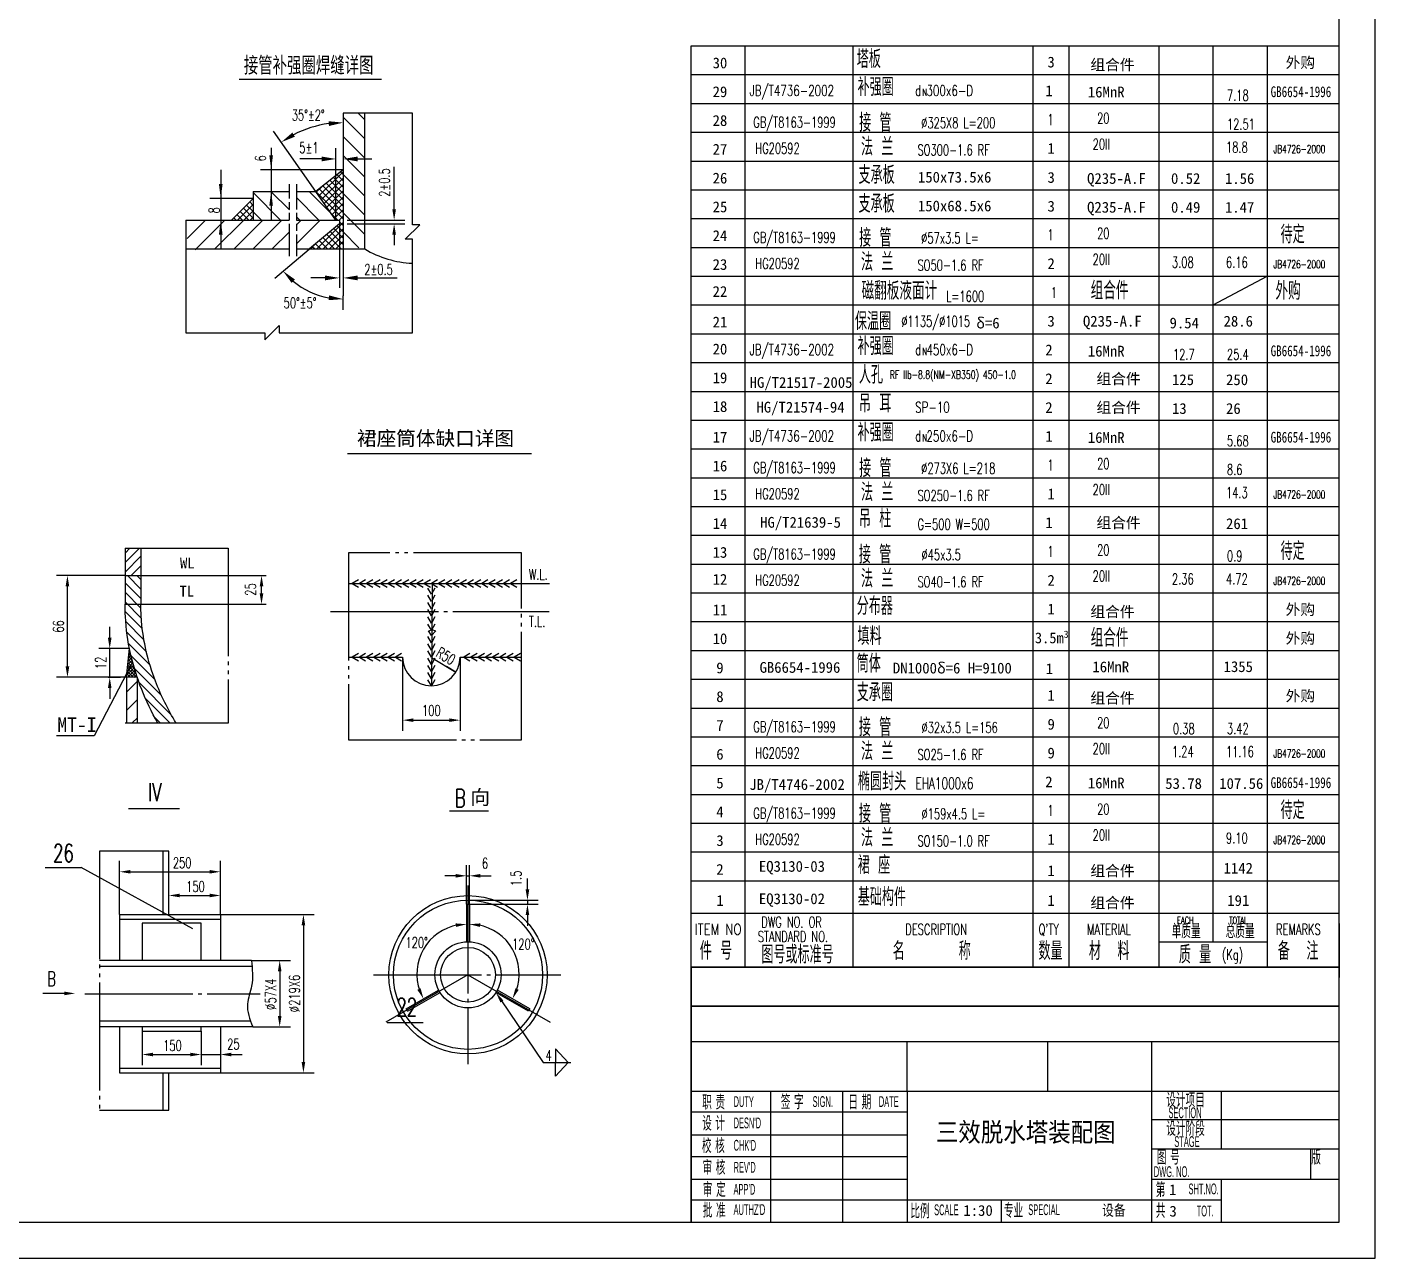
# Model space of a CAD drawing. Header units: inches. Extents: x 13 to 607, y 4 to 845.
# Drawn here: x 232.8 to 607.3, y 4 to 346.1 of the extents above; entities that cross this region are included whole.
import ezdxf
from ezdxf.enums import TextEntityAlignment as Align

# ---------------------------------------------------------------- set-up
doc = ezdxf.new("R2010")
doc.units = ezdxf.units.IN
doc.header["$MEASUREMENT"] = 0
doc.linetypes.add('CENTER', pattern=[34, 30, -1.5, 1, -1.5])
doc.linetypes.add('PHANTOM', pattern=[36.5, 30, -1.5, 1, -1.5, 1, -1.5])
for name, color, linetype in [('1', 7, 'Continuous'), ('2', 1, 'CENTER'), ('3', 6, 'Continuous'), ('5', 2, 'PHANTOM'), ('6', 6, 'Continuous')]:
    doc.layers.add(name, color=color, linetype=linetype)
doc.layers.add('设备文字', color=2, linetype='Continuous', lineweight=13)
doc.styles.add('HZ3', font='complex.shx', dxfattribs={"width": 0.67, "height": 3, "bigfont": 'hztxt.shx'})
doc.styles.add('HZ4', font='complex', dxfattribs={"width": 0.67, "height": 4, "bigfont": 'hztxt'})
doc.styles.add('HZ5', font='complex', dxfattribs={"width": 0.67, "height": 5, "bigfont": 'hztxt'})
doc.styles.add('SEDIN', font='sedin1.shx', dxfattribs={"width": 0.67, "bigfont": 'sedin.shx'})
doc.styles.add('ST3', font='SimSun.ttf', dxfattribs={"height": 3})
doc.styles.add('ST4', font='SimSun.ttf', dxfattribs={"height": 4})
doc.styles.add('SZ2', font='complex', dxfattribs={"width": 0.67, "height": 2})
doc.styles.add('SZ3', font='complex', dxfattribs={"width": 0.67, "height": 3, "bigfont": 'hztxt'})
doc.styles.add('SZ5', font='complex', dxfattribs={"width": 0.67, "height": 5})

msp = doc.modelspace()

# ---------------------------------------------------------------- hatches: boundary and pattern name
at = {"layer": '3'}
h = msp.add_hatch(dxfattribs=at)
h.set_pattern_fill('ANSI31', color=256, scale=30, angle=90, style=0)
h.set_pattern_definition([(135, (149.2294, 243.112), (-2.65165, -2.65165), [])])
h.paths.add_polyline_path([(320.644, 284.389), (323.644, 284.389, 0.4142136), (326.644, 287.389), (326.644, 322.112), (320.644, 322.112)])
h = msp.add_hatch(dxfattribs=at)
h.set_pattern_fill('ANSI31', color=256, scale=15, style=0)
h.set_pattern_definition([(45, (-3957.5492, -2551.3541), (-1.3258252, 1.3258252), [])])
h.paths.add_polyline_path([(264.449, 201.211), (260.049, 201.211), (260.049, 193.64), (264.449, 193.64)])
h = msp.add_hatch(dxfattribs=at)
h.set_pattern_fill('ANSI31', color=256, scale=15, angle=90, style=0)
h.set_pattern_definition([(135, (-3957.5492, -2551.3541), (-1.3258252, -1.3258252), [])])
h.paths.add_polyline_path([(260.049, 185.64), (264.449, 185.64), (264.449, 193.64), (260.049, 193.64)])
edge = h.paths.add_edge_path()
edge.add_spline(control_points=[(274.246, 152.615), (271.932, 156.423), (270.014, 160.302), (266.402, 169.732), (265.104, 175.332), (264.513, 182.515), (264.449, 184.078), (264.449, 185.64)], knot_values=[5.9881377, 5.9881377, 5.9881377, 5.9881377, 6.0939285, 6.0939285, 6.2420691, 6.2420691, 6.2831853, 6.2831853, 6.2831853, 6.2831853], degree=3, periodic=0)
edge.add_line((264.449, 185.64), (260.049, 185.64))
edge.add_spline(control_points=[(260.049, 185.64), (260.049, 184.497), (260.081, 183.354), (260.336, 178.791), (260.813, 175.377), (262.33, 168.61), (263.368, 165.256), (265.925, 158.791), (267.419, 155.677), (269.147, 152.615)], knot_values=[6.0080994, 6.0080994, 6.0080994, 6.0080994, 6.0360216, 6.0360216, 6.1196708, 6.1196708, 6.20332, 6.20332, 6.2831853, 6.2831853, 6.2831853, 6.2831853], degree=3, periodic=0)
edge.add_line((269.147, 152.615), (274.246, 152.615))
h = msp.add_hatch(dxfattribs=at)
h.set_pattern_fill('ANSI37', color=256, scale=5, style=0)
h.set_pattern_definition([(45, (95.8617, -120.7006), (-0.4419417, 0.4419417), []), (135, (95.8617, -120.7006), (-0.4419417, -0.4419417), [])])
edge = h.paths.add_edge_path()
edge.add_spline(control_points=[(263.428, 165.361), (262.69, 167.556), (262.07, 169.768), (261.471, 172.441), (261.376, 172.89), (261.285, 173.339)], knot_values=[6.1166064, 6.1166064, 6.1166064, 6.1166064, 6.171614, 6.171614, 6.1826841, 6.1826841, 6.1826841, 6.1826841], degree=3, periodic=0)
edge.add_line((261.285, 173.339), (260.428, 165.361))
edge.add_line((260.428, 165.361), (263.428, 165.361))

# ---------------------------------------------------------------- linework, layer by layer
at = {"color": 7}
for p, q in [((439.339, 50.352), (439.339, 13.97)), ((459.339, 50.352), (459.339, 13.97)), ((477.339, 50.352), (477.339, 13.97)), ((564.546, 50.352), (564.546, 34.334)), ((564.546, 25.882), (564.546, 13.97)), ((503.442, 20.182), (503.442, 13.97))]:
    msp.add_line(p, q, dxfattribs=at)
at = {"color": 7, "const_width": 0.5}
msp.add_lwpolyline([(417.339, 84.814), (597.339, 84.814)], dxfattribs=at)
at = {"layer": '1'}
for p, q in [((597.339, 13.97), (597.339, 834.97)), ((320.644, 322.112), (320.644, 284.389)), ((326.644, 284.389), (326.644, 322.112)), ((320.644, 306.389), (313.042, 300.389)), ((295.644, 300.389), (305.644, 300.389)), ((295.644, 300.389), (295.644, 292.389)), ((307.644, 300.389), (313.042, 300.389)), ((318.644, 292.389), (313.042, 300.389)), ((289.644, 292.389), (295.644, 298.389)), ((276.911, 292.389), (305.644, 292.389)), ((307.644, 292.389), (318.644, 292.389)), ((318.644, 292.389), (319.644, 292.389)), ((319.644, 292.389), (319.644, 291.389)), ((319.644, 291.389), (311.301, 284.389)), ((276.911, 284.389), (305.644, 284.389)), ((307.644, 284.389), (326.644, 284.389)), ((260.049, 201.211), (260.049, 185.64)), ((264.449, 201.211), (264.449, 185.64)), ((260.049, 193.64), (288.74, 193.64)), ((322.158, 191.413), (370.158, 191.413)), ((345.408, 191.413), (345.158, 162.96)), ((260.428, 165.361), (261.285, 173.339)), ((322.158, 170.934), (337.184, 170.934)), ((353.132, 170.934), (370.158, 170.934)), ((260.428, 165.361), (260.428, 152.743)), ((263.428, 165.361), (260.428, 165.361)), ((263.428, 165.361), (263.428, 152.743)), ((270.647, 99.426), (270.647, 117.026)), ((272.237, 99.426), (272.237, 117.026)), ((270.647, 99.426), (270.647, 107.719)), ((272.237, 99.426), (272.237, 107.719)), ((354.936, 102.285), (354.936, 91.876)), ((354.936, 102.285), (355.736, 102.285)), ((355.736, 102.285), (355.736, 91.876)), ((258.557, 99.426), (286.557, 99.426)), ((258.557, 99.426), (258.557, 86.626)), ((258.557, 98.146), (286.557, 98.146)), ((286.557, 99.426), (286.557, 86.626)), ((281.188, 97.026), (264.804, 97.026)), ((264.804, 97.026), (264.804, 86.626)), ((281.188, 86.626), (281.188, 97.026)), ((295.177, 86.626), (252.943, 86.626)), ((295.177, 85.026), (252.943, 85.026)), ((597.339, 84.815), (417.339, 84.815)), ((597.339, 84.815), (417.339, 84.815)), ((338.162, 73.231), (347.176, 78.435)), ((338.562, 72.538), (347.576, 77.743)), ((372.11, 72.538), (363.096, 77.743)), ((372.51, 73.231), (363.496, 78.435)), ((338.562, 72.538), (338.162, 73.231)), ((372.51, 73.231), (372.11, 72.538)), ((294.901, 69.826), (252.943, 69.826)), ((295.562, 68.226), (252.943, 68.226)), ((258.557, 68.226), (258.557, 55.426)), ((264.804, 68.226), (264.804, 67.026)), ((281.188, 67.026), (281.188, 68.226)), ((286.557, 68.226), (286.557, 55.426)), ((264.804, 67.026), (281.188, 67.026)), ((258.557, 56.706), (286.557, 56.706)), ((258.557, 55.426), (286.557, 55.426)), ((270.647, 45.026), (270.647, 55.426)), ((272.237, 45.026), (272.237, 55.426)), ((38.339, 13.97), (597.339, 13.97))]:
    msp.add_line(p, q, dxfattribs=at)
at = {"layer": '1', "color": 6}
for p, q in [((417.339, 340.814), (597.339, 340.814)), ((417.339, 332.814), (597.339, 332.814)), ((417.339, 324.814), (597.339, 324.814)), ((417.339, 316.814), (597.339, 316.814)), ((417.339, 308.814), (597.339, 308.814)), ((417.339, 300.814), (597.339, 300.814)), ((417.339, 292.814), (597.339, 292.814)), ((417.339, 284.814), (597.339, 284.814)), ((417.339, 276.814), (597.339, 276.814)), ((417.339, 268.814), (597.339, 268.814)), ((417.339, 260.814), (597.339, 260.814)), ((417.339, 252.814), (597.339, 252.814)), ((417.339, 244.814), (597.339, 244.814)), ((417.339, 236.814), (597.339, 236.814)), ((417.339, 228.814), (597.339, 228.814)), ((417.339, 220.814), (597.339, 220.814)), ((417.339, 212.814), (597.339, 212.814)), ((417.339, 204.814), (597.339, 204.814)), ((417.339, 196.814), (597.339, 196.814)), ((417.339, 188.814), (597.339, 188.814)), ((417.339, 180.814), (597.339, 180.814)), ((417.339, 172.814), (597.339, 172.814)), ((417.339, 164.814), (597.339, 164.814)), ((417.339, 156.814), (597.339, 156.814)), ((417.339, 148.814), (597.339, 148.814)), ((417.339, 140.814), (597.339, 140.814)), ((417.339, 132.814), (597.339, 132.814)), ((417.339, 124.814), (597.339, 124.814)), ((417.339, 116.814), (597.339, 116.814)), ((417.339, 108.814), (597.339, 108.814))]:
    msp.add_line(p, q, dxfattribs=at)
at = {"layer": '1', "color": 7}
for p, q in [((417.339, 64.165), (597.339, 64.165)), ((545.339, 13.97), (545.339, 63.967)), ((417.339, 50.352), (597.339, 50.352)), ((417.339, 44.557), (477.339, 44.557)), ((545.339, 42.496), (597.339, 42.496)), ((417.339, 38.227), (477.339, 38.227)), ((545.339, 34.334), (597.339, 34.334)), ((417.339, 32.212), (477.339, 32.212)), ((417.339, 25.912), (477.339, 25.912)), ((545.339, 25.882), (597.339, 25.882)), ((417.339, 20.182), (564.546, 20.182))]:
    msp.add_line(p, q, dxfattribs=at)
at = {"layer": '1', "color": 7, "const_width": 0.5}
msp.add_lwpolyline([(417.339, 84.814), (417.339, 13.97)], dxfattribs=at)
at = {"layer": '1'}
for radius in [22, 20.72, 9.2, 7.6]:
    msp.add_circle((355.336, 82.685), radius, dxfattribs=at)
for centre, radius, start, end in [((341.072, 308.389), 28.003, 238.98612, 267.62413), ((345.158, 170.934), 7.974, 180, 0)]:
    msp.add_arc(centre, radius, start, end, dxfattribs=at)
for points, knots in [([(269.147, 152.615), (267.419, 155.677), (265.925, 158.791), (263.368, 165.256), (262.33, 168.61), (260.813, 175.377), (260.336, 178.791), (260.081, 183.354), (260.049, 184.497), (260.049, 185.64)], [6.00809944, 6.00809944, 6.00809944, 6.00809944, 6.08796479, 6.08796479, 6.17161396, 6.17161396, 6.25526313, 6.25526313, 6.28318531, 6.28318531, 6.28318531, 6.28318531]), ([(274.246, 152.615), (271.932, 156.423), (270.014, 160.302), (266.402, 169.732), (265.104, 175.332), (264.513, 182.515), (264.449, 184.078), (264.449, 185.64)], [5.98813769, 5.98813769, 5.98813769, 5.98813769, 6.09392845, 6.09392845, 6.24206908, 6.24206908, 6.28318531, 6.28318531, 6.28318531, 6.28318531])]:
    msp.add_open_spline(points, degree=3, knots=knots, dxfattribs=at)
at = {"layer": '2'}
for p, q in [((260.049, 185.64), (288.74, 185.64)), ((317.158, 183.661), (377.924, 183.661)), ((355.336, 107.485), (355.336, 57.885)), ((329.091, 82.685), (381.091, 82.685)), ((355.336, 82.685), (332.473, 69.485)), ((355.336, 82.685), (378.199, 69.485)), ((248.854, 77.426), (297.58, 77.426))]:
    msp.add_line(p, q, dxfattribs=at)
at = {"layer": '2', "color": 7}
for p, q in [((477.339, 50.352), (477.339, 63.967)), ((516.464, 50.352), (516.464, 63.967)), ((589.545, 25.882), (589.545, 34.334))]:
    msp.add_line(p, q, dxfattribs=at)
at = {"layer": '2', "color": 7, "const_width": 0.5}
msp.add_lwpolyline([(417.339, 73.967), (597.339, 73.967)], dxfattribs=at)
at = {"layer": '3'}
for p, q in [((417.339, 84.814), (417.339, 340.814)), ((577.339, 340.814), (577.339, 84.814)), ((291.801, 331.538), (331.298, 331.538)), ((339.911, 322.112), (320.644, 322.112)), ((339.911, 291.112), (339.911, 322.112)), ((313.042, 300.389), (301.305, 317.152)), ((300.644, 312.509), (300.644, 292.389)), ((318.644, 292.452), (318.644, 312.389)), ((310.644, 309.389), (308.644, 309.389)), ((314.644, 309.389), (310.644, 309.389)), ((324.644, 309.389), (328.644, 309.389)), ((334.816, 298.389), (334.816, 307.189)), ((286.644, 306.389), (286.644, 284.389)), ((320.644, 306.389), (297.644, 306.389)), ((295.644, 298.389), (283.644, 298.389)), ((334.816, 295.389), (334.816, 298.389)), ((276.911, 292.389), (276.911, 261.112)), ((321.777, 292.389), (337.816, 292.389)), ((319.644, 291.389), (319.644, 273.62)), ((321.777, 291.389), (337.816, 291.389)), ((337.911, 287.112), (341.911, 291.112)), ((341.911, 291.112), (339.911, 291.112)), ((334.816, 288.389), (334.816, 285.389)), ((339.911, 287.112), (337.911, 287.112)), ((339.911, 261.112), (339.911, 287.112)), ((301.657, 276.297), (311.254, 284.349)), ((320.644, 284.389), (320.644, 271.389)), ((315.644, 276.334), (311.644, 276.334)), ((324.644, 276.334), (335.644, 276.334)), ((562.348, 268.814), (577.339, 276.814)), ((320.644, 267.443), (320.644, 271.327)), ((298.911, 259.112), (302.911, 263.112)), ((302.911, 263.112), (302.911, 261.112)), ((276.911, 261.112), (298.911, 261.112)), ((298.911, 261.112), (298.911, 259.112)), ((302.911, 261.112), (339.911, 261.112)), ((321.853, 227.528), (372.981, 227.528)), ((260.049, 193.64), (241.05, 193.64)), ((288.74, 193.64), (299.245, 193.64)), ((324.89, 192.413), (323.158, 191.413)), ((323.158, 191.413), (324.89, 190.413)), ((326.89, 192.413), (325.158, 191.413)), ((325.158, 191.413), (326.89, 190.413)), ((328.89, 192.413), (327.158, 191.413)), ((327.158, 191.413), (328.89, 190.413)), ((330.89, 192.413), (329.158, 191.413)), ((329.158, 191.413), (330.89, 190.413)), ((332.89, 192.413), (331.158, 191.413)), ((331.158, 191.413), (332.89, 190.413)), ((334.89, 192.413), (333.158, 191.413)), ((333.158, 191.413), (334.89, 190.413)), ((336.89, 192.413), (335.158, 191.413)), ((335.158, 191.413), (336.89, 190.413)), ((338.89, 192.413), (337.158, 191.413)), ((337.158, 191.413), (338.89, 190.413)), ((340.89, 192.413), (339.158, 191.413)), ((339.158, 191.413), (340.89, 190.413)), ((342.89, 192.413), (341.158, 191.413)), ((341.158, 191.413), (342.89, 190.413)), ((344.89, 192.413), (343.158, 191.413)), ((343.158, 191.413), (344.89, 190.413)), ((346.89, 192.413), (345.158, 191.413)), ((345.158, 191.413), (346.89, 190.413)), ((348.89, 192.413), (347.158, 191.413)), ((347.158, 191.413), (348.89, 190.413)), ((350.89, 192.413), (349.158, 191.413)), ((349.158, 191.413), (350.89, 190.413)), ((352.89, 192.413), (351.158, 191.413)), ((351.158, 191.413), (352.89, 190.413)), ((354.89, 192.413), (353.158, 191.413)), ((353.158, 191.413), (354.89, 190.413)), ((356.89, 192.413), (355.158, 191.413)), ((355.158, 191.413), (356.89, 190.413)), ((358.89, 192.413), (357.158, 191.413)), ((357.158, 191.413), (358.89, 190.413)), ((360.89, 192.413), (359.158, 191.413)), ((359.158, 191.413), (360.89, 190.413)), ((362.89, 192.413), (361.158, 191.413)), ((361.158, 191.413), (362.89, 190.413)), ((364.89, 192.413), (363.158, 191.413)), ((363.158, 191.413), (364.89, 190.413)), ((366.89, 192.413), (365.158, 191.413)), ((365.158, 191.413), (366.89, 190.413)), ((368.89, 192.413), (367.158, 191.413)), ((367.158, 191.413), (368.89, 190.413)), ((370.158, 191.413), (377.956, 191.413)), ((244.05, 168.361), (244.05, 190.64)), ((297.966, 188.64), (297.966, 190.64)), ((345.158, 188.413), (344.158, 190.145)), ((345.158, 186.413), (344.158, 188.145)), ((346.158, 190.145), (345.158, 188.413)), ((346.158, 188.145), (345.158, 186.413)), ((288.74, 185.64), (299.245, 185.64)), ((345.158, 184.413), (344.158, 186.145)), ((345.158, 182.413), (344.158, 184.145)), ((346.158, 186.145), (345.158, 184.413)), ((346.158, 184.145), (345.158, 182.413)), ((345.158, 180.413), (344.158, 182.145)), ((345.158, 178.413), (344.158, 180.145)), ((346.158, 182.145), (345.158, 180.413)), ((346.158, 180.145), (345.158, 178.413)), ((255.796, 176.339), (255.796, 179.339)), ((345.158, 174.934), (344.158, 176.666)), ((345.408, 178.501), (344.408, 178.145)), ((345.158, 176.934), (344.408, 178.233)), ((346.408, 178.233), (345.158, 176.934)), ((346.158, 176.666), (345.158, 174.934)), ((346.408, 178.145), (345.408, 178.501)), ((261.285, 173.339), (252.796, 173.339)), ((255.796, 165.361), (255.796, 173.339)), ((345.158, 172.934), (344.158, 174.666)), ((345.158, 170.934), (344.158, 172.666)), ((346.158, 174.666), (345.158, 172.934)), ((346.158, 172.666), (345.158, 170.934)), ((261.661, 168.653), (251.515, 149.129)), ((324.89, 171.934), (323.158, 170.934)), ((323.158, 170.934), (324.89, 169.934)), ((326.89, 171.934), (325.158, 170.934)), ((325.158, 170.934), (326.89, 169.934)), ((328.89, 171.934), (327.158, 170.934)), ((327.158, 170.934), (328.89, 169.934)), ((330.89, 171.934), (329.158, 170.934)), ((329.158, 170.934), (330.89, 169.934)), ((332.89, 171.934), (331.158, 170.934)), ((331.158, 170.934), (332.89, 169.934)), ((334.89, 171.934), (333.158, 170.934)), ((333.158, 170.934), (334.89, 169.934)), ((336.89, 171.934), (335.158, 170.934)), ((335.158, 170.934), (336.89, 169.934)), ((345.158, 168.934), (344.158, 170.666)), ((345.158, 166.934), (344.158, 168.666)), ((346.158, 170.666), (345.158, 168.934)), ((346.158, 168.666), (345.158, 166.934)), ((355.89, 171.934), (354.158, 170.934)), ((354.158, 170.934), (355.89, 169.934)), ((357.89, 171.934), (356.158, 170.934)), ((356.158, 170.934), (357.89, 169.934)), ((359.89, 171.934), (358.158, 170.934)), ((358.158, 170.934), (359.89, 169.934)), ((361.89, 171.934), (360.158, 170.934)), ((360.158, 170.934), (361.89, 169.934)), ((363.89, 171.934), (362.158, 170.934)), ((362.158, 170.934), (363.89, 169.934)), ((365.89, 171.934), (364.158, 170.934)), ((364.158, 170.934), (365.89, 169.934)), ((367.89, 171.934), (366.158, 170.934)), ((366.158, 170.934), (367.89, 169.934)), ((369.89, 171.934), (368.158, 170.934)), ((368.158, 170.934), (369.89, 169.934)), ((260.428, 165.361), (241.05, 165.361)), ((255.376, 165.361), (258.796, 165.361)), ((345.158, 164.934), (344.158, 166.666)), ((346.158, 166.666), (345.158, 164.934)), ((351.978, 166.801), (349.398, 168.333)), ((255.796, 162.361), (255.796, 159.361)), ((260.428, 161.198), (263.428, 164.198)), ((345.158, 162.934), (344.158, 164.666)), ((346.158, 164.666), (345.158, 162.934)), ((260.428, 156.107), (263.428, 159.107)), ((262.155, 152.743), (263.428, 154.016)), ((251.515, 149.129), (241.014, 149.129)), ((275.161, 128.836), (261.044, 128.836)), ((350.203, 128.248), (360.995, 128.248)), ((237.818, 112.521), (247.818, 112.521)), ((278.917, 95.458), (247.818, 112.521)), ((258.557, 99.426), (258.557, 114.307)), ((286.557, 107.719), (286.557, 114.307)), ((354.936, 102.285), (354.936, 113.184)), ((355.736, 102.285), (355.736, 113.184)), ((261.557, 111.307), (283.557, 111.307)), ((351.936, 110.184), (348.936, 110.184)), ((354.936, 110.184), (355.736, 110.184)), ((358.736, 110.184), (361.736, 110.184)), ((371.853, 106.405), (371.853, 109.405)), ((286.557, 99.426), (286.557, 107.719)), ((275.237, 104.719), (283.557, 104.719)), ((355.336, 103.405), (374.853, 103.405)), ((355.736, 102.285), (374.853, 102.285)), ((371.853, 103.405), (371.853, 102.285)), ((286.557, 99.426), (312.614, 99.426)), ((371.853, 99.285), (371.853, 96.285)), ((309.614, 96.426), (309.614, 58.426)), ((597.339, 96.97), (597.339, 81.97)), ((547.339, 91.814), (577.339, 91.814)), ((295.177, 86.626), (306.021, 86.626)), ((303.021, 83.626), (303.021, 71.226)), ((243.192, 77.509), (237.186, 77.509)), ((364.437, 75.753), (376.202, 58.308)), ((286.557, 68.226), (286.557, 57.527)), ((295.562, 68.226), (306.021, 68.226)), ((342.864, 69.347), (332.864, 69.347)), ((264.804, 67.026), (264.804, 57.527)), ((281.188, 67.026), (281.188, 57.527)), ((267.804, 60.527), (278.188, 60.527)), ((281.188, 60.527), (286.557, 60.527)), ((289.557, 60.527), (292.557, 60.527)), ((379.639, 62.117), (379.639, 58.308)), ((379.639, 62.117), (383.201, 58.308)), ((376.202, 58.308), (383.939, 58.308)), ((379.639, 54.5), (379.639, 58.308)), ((379.639, 54.5), (383.201, 58.308)), ((286.557, 55.426), (312.614, 55.426))]:
    msp.add_line(p, q, dxfattribs=at)
at = {"layer": '3', "color": 6}
for p, q in [((432.339, 84.814), (432.339, 340.814)), ((462.339, 84.814), (462.339, 340.814)), ((512.339, 84.814), (512.339, 340.814)), ((522.339, 84.814), (522.339, 340.814)), ((547.339, 84.814), (547.339, 340.814)), ((562.348, 91.814), (562.348, 340.814)), ((313.922, 299.132), (320.644, 305.854)), ((314.65, 298.093), (320.644, 304.086)), ((320.644, 299.778), (316.949, 303.473)), ((320.644, 301.545), (317.937, 304.253)), ((320.644, 303.313), (318.924, 305.032)), ((320.644, 305.081), (319.912, 305.812)), ((303.283, 292.389), (295.644, 300.029)), ((305.723, 295.253), (300.587, 300.389)), ((317.36, 294.222), (311.193, 300.389)), ((313.194, 300.172), (314.795, 301.773)), ((320.644, 292.707), (313.231, 300.119)), ((320.644, 294.474), (313.985, 301.133)), ((320.644, 296.242), (314.973, 301.913)), ((315.378, 297.053), (320.644, 302.318)), ((320.644, 298.01), (315.961, 302.693)), ((316.106, 296.013), (320.644, 300.55)), ((291.269, 292.389), (295.644, 296.764)), ((295.644, 294.75), (293.819, 296.574)), ((295.644, 296.496), (294.697, 297.442)), ((313.89, 292.389), (307.644, 298.636)), ((316.834, 294.973), (320.644, 298.783)), ((317.562, 293.934), (320.644, 297.015)), ((277.327, 287.286), (282.43, 292.389)), ((279.503, 284.159), (287.734, 292.389)), ((285.037, 284.389), (293.037, 292.389)), ((290.909, 292.389), (290.276, 293.022)), ((290.34, 284.389), (298.34, 292.389)), ((292.677, 292.389), (291.16, 293.906)), ((294.444, 292.389), (292.044, 294.79)), ((295.644, 292.958), (292.928, 295.674)), ((293.037, 292.389), (295.644, 294.996)), ((294.805, 292.389), (295.644, 293.228)), ((297.98, 292.389), (295.644, 294.726)), ((295.644, 284.389), (303.644, 292.389)), ((307.644, 285.783), (314.25, 292.389)), ((307.644, 291.086), (308.947, 292.389)), ((308.587, 292.389), (307.67, 293.306)), ((319.193, 292.389), (317.36, 294.222)), ((318.29, 292.894), (320.644, 295.247)), ((319.554, 292.389), (320.644, 293.479)), ((300.947, 284.389), (305.644, 289.086)), ((313.299, 284.389), (320.644, 291.733)), ((315.067, 284.389), (320.644, 289.966)), ((320.111, 284.389), (316.092, 288.409)), ((320.644, 285.636), (317.059, 289.22)), ((320.644, 287.403), (318.02, 290.027)), ((320.644, 289.171), (318.981, 290.833)), ((320.644, 290.939), (319.644, 291.939)), ((311.554, 284.389), (312.869, 285.704)), ((312.669, 284.389), (312.045, 285.013)), ((314.424, 284.389), (313.005, 285.808)), ((316.323, 284.389), (314.033, 286.679)), ((318.211, 284.389), (315.123, 287.478)), ((316.835, 284.389), (320.644, 288.198)), ((318.603, 284.389), (320.644, 286.43)), ((417.339, 99.814), (597.339, 99.814))]:
    msp.add_line(p, q, dxfattribs=at)
at = {"layer": '3'}
msp.add_lwpolyline([(13.339, 3.97), (607.339, 3.97), (607.339, 844.97), (13.339, 844.97)], close=True, dxfattribs=at)
for points in [[(300.644, 306.389, 0, 1, 0), (300.644, 310.389, 1, 1, 0)], [(286.644, 298.389, 0, 1, 0), (286.644, 302.389, 1, 1, 0)], [(300.644, 300.389, 0, 1, 0), (300.644, 296.389, 1, 1, 0)], [(286.644, 292.389, 0, 1, 0), (286.644, 288.389, 1, 1, 0)]]:
    msp.add_lwpolyline(points, format="xyseb", dxfattribs=at)
for centre, radius, start, end in [((320.644, 289.533), 29.945, 97.65924, 117.34076), ((320.644, 292.228), 21.785, 230.53502, 259.46498), ((354.936, 82.916), 13.814, 99.96688, 200.03312), ((355.736, 82.916), 13.814, 339.96688, 80.03312)]:
    msp.add_arc(centre, radius, start, end, dxfattribs=at)
msp.add_open_spline([(295.177, 86.626), (295.413, 84.252), (295.818, 80.171), (293.359, 74.078), (294.615, 70.337), (295.562, 68.226)], degree=3, knots=[0, 0, 0, 0, 7.0745809, 12.164307, 18.7901471, 18.7901471, 18.7901471, 18.7901471], dxfattribs=at)
for points in [[(316.697, 318.545), (316.608, 319.876), (320.644, 319.478)], [(307.236, 315.562), (306.546, 316.703), (303.468, 314.062)], [(314.644, 308.723), (314.644, 310.056), (318.644, 309.389)], [(324.644, 308.723), (324.644, 310.056), (320.644, 309.389)], [(334.316, 295.389), (335.316, 295.389), (334.816, 292.389)], [(334.316, 288.389), (335.316, 288.389), (334.816, 291.389)], [(307.266, 275.884), (306.328, 274.936), (303.955, 278.225)], [(315.644, 275.667), (315.644, 277), (319.644, 276.334)], [(324.644, 275.667), (324.644, 277), (320.644, 276.334)], [(316.722, 271.474), (316.599, 270.147), (320.644, 270.443)], [(243.55, 190.64), (244.55, 190.64), (244.05, 193.64)], [(297.466, 190.64), (298.466, 190.64), (297.966, 193.64)], [(297.466, 188.64), (298.466, 188.64), (297.966, 185.64)], [(255.296, 176.339), (256.296, 176.339), (255.796, 173.339)], [(243.55, 168.361), (244.55, 168.361), (244.05, 165.361)], [(255.296, 162.361), (256.296, 162.361), (255.796, 165.361)], [(261.557, 111.807), (261.557, 110.807), (258.557, 111.307)], [(283.557, 111.807), (283.557, 110.807), (286.557, 111.307)], [(351.936, 110.684), (351.936, 109.684), (354.936, 110.184)], [(358.736, 110.684), (358.736, 109.684), (355.736, 110.184)], [(275.237, 105.219), (275.237, 104.219), (272.237, 104.719)], [(283.557, 105.219), (283.557, 104.219), (286.557, 104.719)], [(371.353, 106.405), (372.353, 106.405), (371.853, 103.405)], [(371.353, 99.285), (372.353, 99.285), (371.853, 102.285)], [(309.114, 96.426), (310.114, 96.426), (309.614, 99.426)], [(351.904, 96.967), (351.99, 95.971), (354.936, 96.73)], [(358.768, 96.967), (358.681, 95.971), (355.736, 96.73)], [(302.521, 83.626), (303.521, 83.626), (303.021, 86.626)], [(342.157, 78.939), (341.251, 78.516), (342.972, 76.009)], [(368.515, 78.939), (369.421, 78.516), (367.699, 76.009)], [(243.192, 78.009), (243.192, 77.009), (246.192, 77.509)], [(364.358, 74.976), (365.187, 75.535), (363.096, 77.743)], [(302.521, 71.226), (303.521, 71.226), (303.021, 68.226)], [(267.804, 61.027), (267.804, 60.027), (264.804, 60.527)], [(278.188, 61.027), (278.188, 60.027), (281.188, 60.527)], [(289.557, 61.027), (289.557, 60.027), (286.557, 60.527)], [(309.114, 58.426), (310.114, 58.426), (309.614, 55.426)]]:
    msp.add_solid(points, dxfattribs=at)
at = {"layer": '5'}
for p, q in [((305.644, 302.389), (305.644, 298.389)), ((307.644, 302.389), (307.644, 295.389)), ((305.644, 297.389), (305.644, 295.389)), ((305.644, 294.389), (305.644, 292.389)), ((307.644, 294.389), (307.644, 292.389)), ((305.644, 291.389), (305.644, 282.389)), ((307.644, 291.389), (307.644, 289.389)), ((307.644, 288.389), (307.644, 282.389)), ((260.049, 201.211), (288.74, 201.211)), ((288.74, 201.211), (288.74, 152.615)), ((322.158, 199.979), (322.158, 147.965)), ((370.158, 199.979), (322.158, 199.979)), ((370.158, 147.965), (370.158, 199.979)), ((288.74, 152.615), (260.049, 152.615)), ((322.158, 147.965), (370.158, 147.965)), ((252.943, 117.026), (252.943, 45.026)), ((272.237, 117.026), (252.943, 117.026)), ((252.943, 45.026), (272.237, 45.026))]:
    msp.add_line(p, q, dxfattribs=at)
at = {"layer": '6'}
for p, q in [((337.184, 170.934), (337.184, 150.434)), ((345.158, 170.857), (352, 166.788)), ((353.132, 170.934), (353.132, 150.434)), ((340.184, 153.434), (350.132, 153.434))]:
    msp.add_line(p, q, dxfattribs=at)
for points in [[(340.184, 153.934), (340.184, 152.934), (337.184, 153.434)], [(350.132, 153.934), (350.132, 152.934), (353.132, 153.434)]]:
    msp.add_solid(points, dxfattribs=at)

# ---------------------------------------------------------------- texts
at = {"layer": '1', "color": 7, "style": 'SEDIN', "width": 0.67}
for s, p in [('职 责', (423.578, 47.445)), ('签 字', (445.424, 47.549)), ('日 期', (464.193, 47.415)), ('设计项目', (554.695, 48.007)), ('设 计', (423.557, 41.573)), ('设计阶段', (554.695, 40.114)), ('校 核', (423.505, 35.346)), ('审 核', (423.658, 29.313)), ('审 定', (423.768, 23.156)), ('批 准', (423.735, 17.388)), ('比例', (480.922, 17.182)), ('专业', (506.907, 17.336))]:
    msp.add_text(s, height=4, dxfattribs=at).set_placement(p, align=Align.MIDDLE)
at = {"layer": '1', "color": 7, "style": 'SEDIN', "width": 0.5}
for s, p in [('DUTY', (429.119, 45.947)), ('SIGN.', (451.076, 45.947)), ('DATE', (469.482, 45.947)), ("DESN'D", (429.119, 40.018)), ('STAGE', (551.573, 34.833)), ("CHK'D", (429.119, 33.807)), ("REV'D", (429.119, 27.692)), ("APP'D", (429.119, 21.576)), ('SHT.NO.', (555.526, 21.674)), ("AUTHZ'D", (429.119, 15.939)), ('SCALE', (484.84, 15.866)), ('SPECIAL', (510.999, 15.909)), ('TOT.', (557.789, 15.538))]:
    msp.add_text(s, height=3, dxfattribs=at).set_placement(p)
at = {"layer": '2', "color": 7, "style": 'SEDIN'}
for s, height, width, p in [('SECTION', 3, 0.5, (549.942, 42.834)), ('图 号', 4, 0.67, (546.717, 29.937)), ('版', 4, 0.67, (589.628, 29.937)), ('DWG. NO.', 3, 0.5, (545.878, 26.475)), ('第', 4, 0.67, (546.411, 20.92)), ('共', 4, 0.67, (546.411, 15.112))]:
    msp.add_text(s, height=height, dxfattribs=dict(at, width=width)).set_placement(p)
at = {"layer": '3'}
for s, height, style, p in [('30', 3, 'ST3', (425.339, 334.574)), ('29', 3, 'ST3', (425.339, 326.574)), ('28', 3, 'ST3', (425.339, 318.574)), ('27', 3, 'ST3', (425.339, 310.574)), ('26', 3, 'ST3', (425.339, 302.574)), ('25', 3, 'ST3', (425.339, 294.574)), ('24', 3, 'ST3', (425.339, 286.574)), ('23', 3, 'ST3', (425.339, 278.574)), ('22', 3, 'ST3', (425.339, 271.068)), ('21', 3, 'ST3', (425.339, 262.574)), ('3', 3, 'ST3', (517.339, 262.814)), ('20', 3, 'ST3', (425.339, 255.08)), ('19', 3, 'ST3', (425.339, 247.08)), ('HG/T21517-2005', 3, 'ST3', (447.87, 245.781)), ('18', 3, 'ST3', (425.339, 239.08)), ('HG/T21574-94', 3, 'ST3', (447.724, 238.915)), ('17', 3, 'ST3', (425.339, 230.574)), ('16', 3, 'ST3', (425.339, 222.574)), ('15', 3, 'ST3', (425.339, 214.574)), ('HG/T21639-5', 3, 'ST3', (447.724, 206.915)), ('14', 3, 'ST3', (425.339, 206.574)), ('13', 3, 'ST3', (425.339, 198.574)), ('12', 3, 'ST3', (425.339, 191.068)), ('11', 3, 'ST3', (425.339, 182.574)), ('10', 3, 'ST3', (425.339, 174.574)), ('9', 3, 'ST3', (425.339, 166.472)), ('8', 3, 'ST3', (425.339, 158.472)), ('MT-I', 4, 'ST4', (246.7, 150.19)), ('7', 3, 'ST3', (425.339, 150.472)), ('6', 3, 'ST3', (425.339, 142.472)), ('5', 3, 'ST3', (425.339, 134.472)), ('4', 3, 'ST3', (425.339, 126.472)), ('3', 3, 'ST3', (425.339, 118.472)), ('2', 3, 'ST3', (425.339, 110.472)), ('EQ3130-03', 3, 'ST3', (445.339, 111.314)), ('EQ3130-02', 3, 'ST3', (445.339, 102.314)), ('1', 3, 'ST3', (425.339, 101.814)), ('1', 3, 'ST3', (551.145, 21.459)), ('1:30', 3, 'ST3', (497.049, 15.688)), ('3', 3, 'ST3', (551.239, 15.488))]:
    msp.add_text(s, height=height, dxfattribs=dict(at, style=style)).set_placement(p, align=Align.CENTER)
for s, height, style, width, p in [('塔板', 5, 'HZ5', 0.67, (463.339, 334.666)), ('GB6654-1996', 3, 'ST3', 0.75, (578.335, 326.571)), ('N', 2, 'SZ2', 0.67, (481.56, 326.891)), ('7.18', 3, 'SZ3', 0.67, (566.195, 325.566)), ('35%%d%%P2%%d', 3, 'HZ3', 0.67, (306.374, 320.068)), ('接 管', 5, 'HZ5', 0.67, (463.998, 316.988)), ('20', 3, 'SZ3', 0.67, (530.123, 319.211)), ('GB/T8163-1999', 3, 'SZ3', 0.67, (434.61, 318.09)), ('%%C325X8 L=200', 3, 'SZ3', 0.67, (481.251, 317.922)), ('12.51', 3, 'SZ3', 0.67, (566.195, 317.566)), ('法 兰', 5, 'HZ5', 0.67, (464.522, 310.295)), ('20II', 3, 'SZ3', 0.67, (528.884, 312.012)), ('5%%P1', 3, 'HZ3', 0.67, (308.468, 311.02)), ('HG20592', 3, 'SZ3', 0.67, (435.17, 310.831)), ('SO300-1.6 RF ', 3, 'SZ3', 0.67, (480.218, 310.37)), ('18.8', 3, 'SZ3', 0.67, (565.93, 311.168)), ('JB4726-2000', 2.25, 'SZ3', 0.67, (579.127, 311.017)), ('支承板', 5, 'HZ5', 0.67, (463.839, 302.448)), ('支承板', 5, 'HZ5', 0.67, (463.839, 294.448)), ('GB/T8163-1999', 3, 'SZ3', 0.67, (434.61, 286.09)), ('接 管', 5, 'HZ5', 0.67, (463.998, 284.988)), ('%%C57x3.5 L=', 3, 'SZ3', 0.67, (481.251, 285.922)), ('20', 3, 'SZ3', 0.67, (530.123, 287.211)), ('HG20592', 3, 'SZ3', 0.67, (435.17, 278.831)), ('法 兰', 5, 'HZ5', 0.67, (464.522, 278.295)), ('SO50-1.6 RF ', 3, 'SZ3', 0.67, (480.218, 278.37)), ('20II', 3, 'SZ3', 0.67, (528.884, 280.012)), ('3.08', 3, 'SZ3', 0.67, (550.921, 279.168)), ('6.16', 3, 'SZ3', 0.67, (565.93, 279.168)), ('JB4726-2000', 2.25, 'SZ3', 0.67, (579.127, 279.017)), ('2%%P0.5', 3, 'HZ3', 0.67, (326.538, 277.178)), ('磁翻板液面计', 5, 'HZ5', 0.7, (464.692, 270.255)), ('1', 3, 'SZ3', 0.67, (517.29, 270.795)), ('外购', 5, 'HZ5', 0.7, (579.692, 270.255)), ('50%%d%%P5%%d', 3, 'HZ3', 0.67, (304.111, 267.888)), ('L=1600', 3, 'SZ3', 0.67, (488.172, 269.707)), ('保温圈  ', 5, 'HZ5', 0.67, (462.853, 261.814)), ('%%C1135/%%C1015', 3, 'SZ3', 0.67, (475.711, 262.774)), ('N', 2, 'SZ2', 0.67, (481.56, 254.891)), ('12.7', 3, 'SZ3', 0.67, (551.186, 253.566)), ('25.4', 3, 'SZ3', 0.67, (566.195, 253.566)), ('GB6654-1996', 3, 'ST3', 0.75, (578.335, 254.571)), ('人孔', 5, 'HZ5', 0.67, (463.941, 246.949)), ('吊 耳', 5, 'HZ5', 0.67, (463.941, 238.949)), ('N', 2, 'SZ2', 0.67, (481.56, 230.891)), ('5.68', 3, 'SZ3', 0.67, (566.195, 229.566)), ('GB6654-1996', 3, 'ST3', 0.75, (578.335, 230.571)), ('GB/T8163-1999', 3, 'SZ3', 0.67, (434.61, 222.09)), ('接 管', 5, 'HZ5', 0.67, (463.998, 220.988)), ('%%C273X6 L=218', 3, 'SZ3', 0.67, (481.251, 221.922)), ('20', 3, 'SZ3', 0.67, (530.123, 223.211)), ('8.6', 3, 'SZ3', 0.67, (566.195, 221.566)), ('HG20592', 3, 'SZ3', 0.67, (435.17, 214.831)), ('法 兰', 5, 'HZ5', 0.67, (464.522, 214.295)), ('SO250-1.6 RF ', 3, 'SZ3', 0.67, (480.218, 214.37)), ('20II', 3, 'SZ3', 0.67, (528.884, 216.012)), ('14.3', 3, 'SZ3', 0.67, (565.93, 215.168)), ('JB4726-2000', 2.25, 'SZ3', 0.67, (579.127, 215.017)), ('吊 柱 ', 5, 'HZ5', 0.67, (463.941, 206.949)), ('G=500 W=500', 3, 'SZ3', 0.67, (480.218, 206.37)), ('接 管', 5, 'HZ5', 0.67, (463.922, 196.988)), ('GB/T8163-1999', 3, 'SZ3', 0.67, (434.61, 198.09)), ('%%C45x3.5 ', 3, 'SZ3', 0.67, (481.341, 197.91)), ('20', 3, 'SZ3', 0.67, (530.123, 199.211)), ('0.9', 3, 'SZ3', 0.67, (566.195, 197.566)), ('法 兰', 5, 'HZ5', 0.67, (464.522, 190.295)), ('20II', 3, 'SZ3', 0.67, (528.884, 192.012)), ('HG20592', 3, 'SZ3', 0.67, (435.17, 190.831)), ('SO40-1.6 RF ', 3, 'SZ3', 0.67, (480.218, 190.37)), ('2.36', 3, 'SZ3', 0.67, (550.921, 191.168)), ('4.72', 3, 'SZ3', 0.67, (565.93, 191.168)), ('JB4726-2000', 2.25, 'SZ3', 0.67, (579.127, 191.017)), ('分布器', 5, 'HZ5', 0.67, (463.339, 182.666)), ('填料', 5, 'HZ5', 0.67, (463.565, 174.314)), ('筒体', 5, 'HZ5', 0.67, (463.339, 166.666)), ('支承圈', 5, 'HZ5', 0.67, (463.339, 158.666)), ('GB/T8163-1999', 3, 'SZ3', 0.67, (434.61, 150.09)), ('接 管', 5, 'HZ5', 0.67, (463.922, 148.988)), ('20', 3, 'SZ3', 0.67, (530.123, 151.211)), ('%%C32x3.5 L=156', 3, 'SZ3', 0.67, (481.341, 149.91)), ('0.38', 3, 'SZ3', 0.67, (551.186, 149.566)), ('3.42', 3, 'SZ3', 0.67, (566.195, 149.566)), ('法 兰', 5, 'HZ5', 0.67, (464.522, 142.295)), ('20II', 3, 'SZ3', 0.67, (528.884, 144.012)), ('1.24', 3, 'SZ3', 0.67, (550.921, 143.168)), ('11.16', 3, 'SZ3', 0.67, (565.93, 143.168)), ('HG20592', 3, 'SZ3', 0.67, (435.17, 142.831)), ('SO25-1.6 RF ', 3, 'SZ3', 0.67, (480.218, 142.37)), ('JB4726-2000', 2.25, 'SZ3', 0.67, (579.127, 143.017)), ('椭圆封头 ', 5, 'HZ5', 0.67, (463.674, 133.92)), ('IV', 5, 'SZ5', 0.67, (266.486, 130.886)), (' EHA1000x6', 3.1875, 'HZ5', 0.67, (478.195, 134.275)), ('GB6654-1996', 3, 'ST3', 0.75, (578.335, 134.571)), ('GB/T8163-1999', 3, 'SZ3', 0.67, (434.61, 126.09)), ('接 管', 5, 'HZ5', 0.67, (463.922, 124.988)), ('%%C159x4.5 L=', 3, 'SZ3', 0.67, (481.341, 125.91)), ('20', 3, 'SZ3', 0.67, (530.123, 127.211)), ('法 兰', 5, 'HZ5', 0.67, (464.522, 118.295)), ('HG20592', 3, 'SZ3', 0.67, (435.17, 118.831)), ('SO150-1.0 RF ', 3, 'SZ3', 0.67, (480.218, 118.37)), ('20II', 3, 'SZ3', 0.67, (528.884, 120.012)), ('9.10', 3, 'SZ3', 0.67, (565.93, 119.168)), ('JB4726-2000', 2.25, 'SZ3', 0.67, (579.127, 119.017)), ('26', 5, 'SZ5', 0.67, (240.063, 114.021)), ('裙 座', 5, 'HZ5', 0.67, (463.63, 110.696)), ('250', 3, 'SZ3', 0.67, (273.347, 112.307)), ('6', 3, 'SZ3', 0.67, (359.187, 112.192)), ('150', 3, 'SZ3', 0.67, (277.052, 105.719)), ('基础构件', 5, 'HZ5', 0.67, (463.63, 101.814)), ('DWG NO. OR', 3, 'SZ3', 0.67, (436.839, 95.814)), ('EACH', 2, 'SZ2', 0.67, (552.339, 96.814)), ('TOTAL', 2, 'SZ2', 0.67, (566.839, 96.814)), ('STANDARD NO.', 3, 'SZ3', 0.67, (435.839, 91.814)), ('DESCRIPTION', 3, 'SZ3', 0.67, (476.839, 93.814)), ("Q'TY", 3, 'SZ3', 0.67, (513.839, 93.814)), ('MATERIAL', 3, 'SZ3', 0.67, (527.339, 93.814)), ('单质量', 4, 'HZ5', 0.67, (550.839, 92.814)), ('总质量', 4, 'HZ5', 0.67, (565.839, 92.814)), ('REMARKS', 3, 'SZ3', 0.67, (579.839, 93.814)), ('图号或标准号', 5, 'HZ5', 0.67, (436.839, 85.814)), ('名      称', 5, 'HZ5', 0.67, (473.339, 86.814)), ('数量', 5, 'HZ5', 0.67, (513.839, 86.814)), ('材  料', 5, 'HZ5', 0.67, (527.839, 86.814)), ('质 量', 5, 'HZ5', 0.67, (552.839, 85.814)), ('(Kg)', 3, 'SZ3', 0.67, (564.839, 86.814)), ('备  注', 5, 'HZ5', 0.67, (580.339, 86.814)), ('22', 5, 'SZ5', 0.67, (335.447, 71.192)), ('150', 3, 'SZ3', 0.67, (270.651, 61.527)), ('25', 3, 'SZ3', 0.67, (288.437, 61.919))]:
    msp.add_text(s, height=height, dxfattribs=dict(at, style=style, width=width)).set_placement(p)
at = {"layer": '3', "style": 'ST3'}
for s, height, p in [('组合件', 3, (528.256, 334.086)), ('1', 3, (515.72, 326.814)), ('1', 3, (516.339, 310.814)), ('150x73.5x6', 3, (480.339, 302.837)), ('3', 3, (516.339, 302.759)), ('Q235-A.F', 3, (527.339, 302.471)), ('0.52', 3, (550.649, 302.459)), ('1.56', 3, (565.64, 302.459)), ('150x68.5x6', 3, (480.339, 294.837)), ('3', 3, (516.339, 294.759)), ('Q235-A.F', 3, (527.339, 294.471)), ('0.49', 3, (550.649, 294.459)), ('1.47', 3, (565.64, 294.459)), ('2', 3, (516.339, 278.814)), ('2', 3, (515.72, 254.814)), ('2', 3, (515.72, 246.814)), ('组合件', 3, (529.941, 246.81)), ('125', 3, (550.932, 246.541)), ('250', 3, (565.941, 246.541)), ('2', 3, (515.72, 238.814)), ('组合件', 3, (529.941, 238.81)), ('13', 3, (550.932, 238.541)), ('26', 3, (565.941, 238.541)), ('裙座筒体缺口详图', 4, (324.487, 229.747)), ('1', 3, (515.72, 230.814)), ('1', 3, (516.339, 214.814)), ('组合件', 3, (529.941, 206.81)), ('1', 3, (515.72, 206.814)), ('261', 3, (565.941, 206.541)), ('WL', 3, (275.314, 195.621)), ('2', 3, (516.339, 190.814)), ('TL', 3, (275.181, 187.784)), ('组合件', 3, (528.256, 182.086)), ('3', 2, (520.839, 176.314)), ('1', 3, (515.849, 166.221)), ('组合件', 3, (528.256, 158.086)), ('9', 3, (516.339, 150.814)), ('9', 3, (516.339, 142.814)), ('2', 3, (515.72, 134.814)), ('1', 3, (516.339, 118.814)), ('1', 3, (516.339, 110.094)), ('组合件', 3, (528.256, 110.086)), ('1', 3, (516.339, 101.814)), ('组合件', 3, (528.256, 101.204))]:
    msp.add_text(s, height=height, dxfattribs=at).set_placement(p)
at = {"layer": '3', "color": 6, "style": 'ST3'}
for s, p in [('外购', (582.503, 334.702)), ('16MnR', (527.556, 326.486)), ('16MnR', (527.556, 254.486)), ('16MnR', (527.556, 230.486)), ('外购', (582.503, 182.702)), ('外购', (582.503, 174.702)), ('GB6654-1996', (436.339, 166.595)), ('DN1000δ=6 H=9100', (473.383, 166.414)), ('16MnR', (528.818, 166.757)), ('外购', (582.503, 158.702)), ('JB/T4746-2002', (433.496, 134.063)), ('16MnR', (527.556, 134.486)), ('53.78', (549.045, 134.338)), ('107.56', (564.054, 134.338))]:
    msp.add_text(s, height=3, dxfattribs=at).set_placement(p)
at = {"layer": '3', "style": 'SZ3', "width": 0.67}
for s, p in [('6', (299.18, 308.723)), ('25', (296.41, 188.013)), ('1.5', (370.194, 107.317)), ('219X6', (308.614, 74.076)), ('57X4', (302.021, 74.698)), ('∅', (302.021, 72.879)), ('∅', (308.614, 72.257))]:
    msp.add_text(s, height=3, rotation=90, dxfattribs=at).set_placement(p)
at = {"layer": '3', "style": 'HZ3', "width": 0.67}
msp.add_text('2%%P0.5', height=3, rotation=90, dxfattribs=at).set_placement((332.116, 302.834), align=Align.MIDDLE_CENTER)
at = {"layer": '3', "style": 'SZ3', "width": 0.67}
msp.add_text('8', height=3, rotation=90, dxfattribs=at).set_placement((286.302, 295.11), align=Align.CENTER)
at = {"layer": '3'}
for s, style, width, p, p2 in [('3.5m', 'ST3', 0.9375, (512.839, 174.814), (520.839, 174.814)), ('ITEM NO', 'SZ3', 0.724622, (418.339, 93.814), (431.339, 93.814))]:
    msp.add_text(s, height=3, dxfattribs=dict(at, style=style, width=width)).set_placement(p, p2, align=Align.FIT)
at = {"layer": '3', "width": 0.67}
for height, style, p in [(5, 'SZ5', (354.712, 131.76)), (4, 'HZ4', (240.825, 81.555))]:
    msp.add_text('B', height=height, dxfattribs=dict(at, style=style)).set_placement(p, align=Align.MIDDLE_RIGHT)
at = {"layer": '3', "style": 'SZ3', "width": 0.67}
for p in [(341.081, 91.633), (370.702, 91.199)]:
    msp.add_text('120%%D', height=3, dxfattribs=at).set_placement(p, align=Align.MIDDLE_CENTER)
at = {"layer": '3', "color": 6, "style": 'HZ5', "width": 0.67}
msp.add_text('件 号', height=5, dxfattribs=at).set_placement((419.73, 86.853))
at = {"layer": '3', "style": 'SZ3', "width": 0.67}
msp.add_text('4', height=3, dxfattribs=at).set_placement((377.712, 60.266), align=Align.MIDDLE)
at = {"layer": '3', "style": 'ST3', "width": 0.8}
msp.add_text('设备', height=3, dxfattribs=at).set_placement((534.759, 15.75), align=Align.CENTER)
at = {"layer": '3', "char_height": 5, "attachment_point": 5, "style": 'HZ5'}
for insert in [(584.445, 288.428), (584.445, 200.428), (584.445, 128.428)]:
    msp.add_mtext('待定', dxfattribs=dict(at, insert=insert))
at = {"layer": '3', "char_height": 3, "attachment_point": 5, "rotation": 90, "style": 'SZ3'}
for s, insert in [('66', (241.55, 179.501)), ('12', (253.296, 169.35))]:
    msp.add_mtext(s, dxfattribs=dict(at, insert=insert))
at = {"layer": '6', "color": 6}
for s, height, style, width, p in [('接', 5, 'HZ5', 0.8, (293.065, 332.825)), ('管', 5, 'HZ5', 0.8, (297.065, 332.825)), ('补', 5, 'HZ5', 0.8, (301.065, 332.825)), ('强', 5, 'HZ5', 0.8, (305.065, 332.825)), ('圈', 5, 'HZ5', 0.8, (309.065, 332.825)), ('焊', 5, 'HZ5', 0.8, (313.065, 332.825)), ('缝', 5, 'HZ5', 0.8, (317.065, 332.825)), ('详', 5, 'HZ5', 0.8, (321.065, 332.825)), ('图', 5, 'HZ5', 0.8, (325.065, 332.825)), ('JB/T4736-2002', 3, 'SZ3', 0.7, (433.56, 326.891)), ('补强圈', 5, 'HZ5', 0.67, (463.56, 326.891)), ('d 300x6-D', 3, 'SZ3', 0.7, (479.56, 326.891)), ('1', 3, 'SZ3', 0.67, (516.339, 318.814)), ('1', 3, 'SZ3', 0.67, (516.339, 286.814)), ('组合件', 5, 'HZ5', 0.7, (528.341, 270.336)), ('JB/T4736-2002', 3, 'SZ3', 0.7, (433.56, 254.891)), ('补强圈', 5, 'HZ5', 0.67, (463.56, 254.891)), ('d 450x6-D', 3, 'SZ3', 0.7, (479.56, 254.891)), ('RF IIb-8.8(NM-XB350) 450-1.0', 2.25, 'SZ3', 0.7, (472.531, 248.313)), ('SP-10', 3, 'SZ3', 0.7, (479.56, 238.891)), ('补强圈', 5, 'HZ5', 0.67, (463.56, 230.891)), ('JB/T4736-2002', 3, 'SZ3', 0.7, (433.56, 230.891)), ('d 250x6-D', 3, 'SZ3', 0.7, (479.56, 230.891)), ('1', 3, 'SZ3', 0.67, (516.339, 222.814)), ('1', 3, 'SZ3', 0.67, (516.339, 198.814)), ('组合件', 5, 'HZ5', 0.7, (528.341, 173.867)), ('1', 3, 'SZ3', 0.67, (516.339, 126.814))]:
    msp.add_text(s, height=height, dxfattribs=dict(at, style=style, width=width)).set_placement(p)
at = {"layer": '6', "style": 'ST3'}
for s, p in [('3', (517.339, 334.814)), ('Q235-A.F', (534.339, 262.814)), ('9.54', (554.33, 262.314)), ('28.6', (569.339, 262.814)), ('1', (517.339, 182.814)), ('1355', (569.339, 166.814)), ('1', (517.339, 158.814)), ('1142', (569.339, 110.814)), ('191', (569.339, 101.814))]:
    msp.add_text(s, height=3, dxfattribs=at).set_placement(p, align=Align.CENTER)
at = {"layer": '6'}
for s, height, style, p in [('  δ=6', 3, 'ST3', (492.454, 262.3)), ('向', 4, 'ST4', (355.996, 130.019))]:
    msp.add_text(s, height=height, dxfattribs=dict(at, style=style)).set_placement(p)
at = {"layer": '6', "style": 'SZ3', "width": 0.67}
for s, p in [('W.L.', (372.249, 192.43)), ('T.L.', (372.249, 179.364))]:
    msp.add_text(s, height=3, dxfattribs=at).set_placement(p)
msp.add_text('R50', height=3, rotation=328.78376, dxfattribs=at).set_placement((346.166, 171.305))
msp.add_text('100', height=3, dxfattribs=at).set_placement((345.158, 156.134), align=Align.MIDDLE)
at = {"layer": '设备文字', "color": 0, "style": 'SEDIN', "width": 1.462257}
msp.add_text('三效脱水塔装配图', height=6, dxfattribs=at).set_placement((485.329, 35.748), (535.26, 35.748), align=Align.FIT)

doc.saveas('drawing.dxf')
